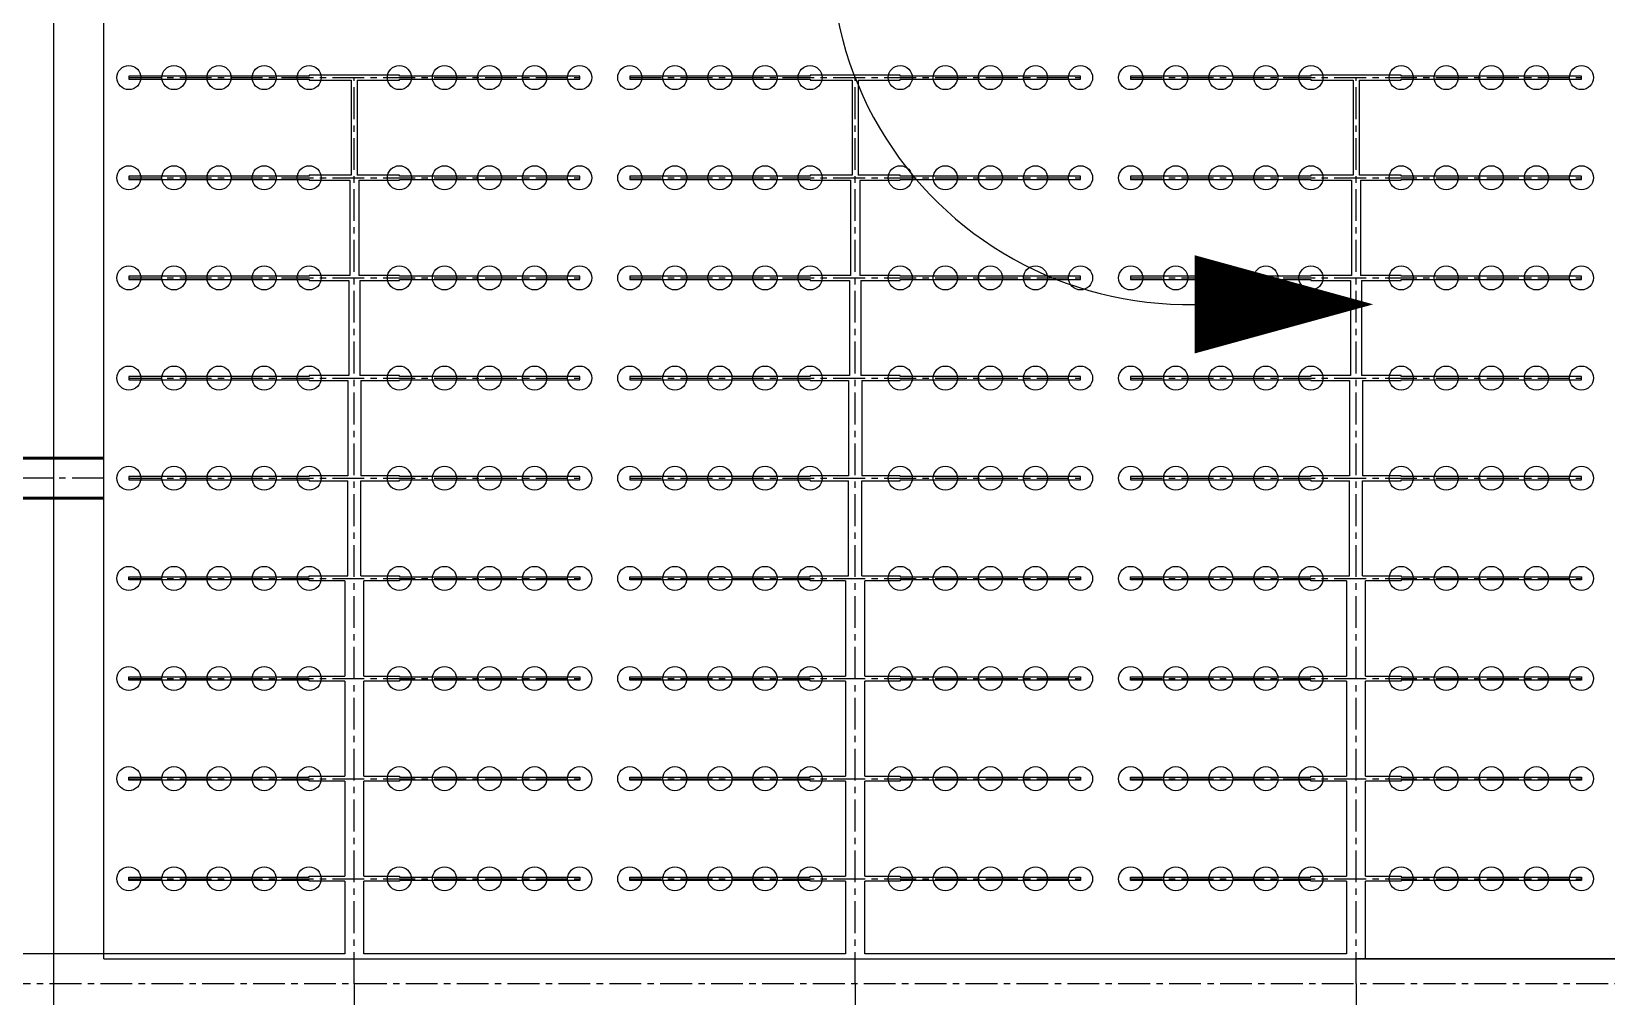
# Model space of a CAD drawing. Header units: millimetres. Extents: x -299291 to 688124, y -407813 to 623474.
# Drawn here: x 185737 to 201459, y 227556 to 237192 of the extents above; entities that cross this region are included whole.
import ezdxf

# ---------------------------------------------------------------- set-up
doc = ezdxf.new("R2010")
doc.units = ezdxf.units.MM
doc.linetypes.add('CENTER', pattern=[50.8, 31.75, -6.35, 6.35, -6.35])
doc.layers.add('轴线', color=6, linetype='CENTER')

msp = doc.modelspace()

# ---------------------------------------------------------------- linework, layer by layer
at = {"lineweight": -3}
for p, q in [((185959.037, 207229.406), (185959.037, 248983.906)), ((186459.037, 227931.406), (186459.037, 237532.406))]:
    msp.add_line(p, q, dxfattribs=at)
at = {"ltscale": 10}
for p, q in [((186709.037, 236747.406), (186709.037, 236715.406)), ((188509.037, 236747.406), (186709.037, 236747.406)), ((186709.037, 236715.406), (188509.037, 236715.406)), ((189409.037, 236756.406), (188509.037, 236756.406)), ((188509.037, 236756.406), (188509.037, 236747.406)), ((188509.037, 236715.406), (188509.037, 236706.406)), ((188509.037, 236706.406), (188929.037, 236706.406)), ((188929.037, 236706.406), (188929.037, 235756.406)), ((188989.037, 236706.406), (189409.037, 236706.406)), ((188989.037, 236706.406), (188989.037, 235756.406)), ((189409.037, 236747.406), (189409.037, 236756.406)), ((191209.037, 236747.406), (189409.037, 236747.406)), ((189409.037, 236706.406), (189409.037, 236715.406)), ((189409.037, 236715.406), (191209.037, 236715.406)), ((191209.037, 236715.406), (191209.037, 236747.406)), ((191709.037, 236747.406), (191709.037, 236715.406)), ((193509.037, 236747.406), (191709.037, 236747.406)), ((191709.037, 236715.406), (193509.037, 236715.406)), ((194409.037, 236756.406), (193509.037, 236756.406)), ((193509.037, 236756.406), (193509.037, 236747.406)), ((193509.037, 236715.406), (193509.037, 236706.406)), ((193509.037, 236706.406), (193929.037, 236706.406)), ((193929.037, 236706.406), (193929.037, 235756.406)), ((193989.037, 236706.406), (194409.037, 236706.406)), ((193989.037, 236706.406), (193989.037, 235756.406)), ((194409.037, 236747.406), (194409.037, 236756.406)), ((196209.037, 236747.406), (194409.037, 236747.406)), ((194409.037, 236706.406), (194409.037, 236715.406)), ((194409.037, 236715.406), (196209.037, 236715.406)), ((196209.037, 236715.406), (196209.037, 236747.406)), ((196709.037, 236747.406), (196709.037, 236715.406)), ((198509.037, 236747.406), (196709.037, 236747.406)), ((196709.037, 236715.406), (198509.037, 236715.406)), ((199409.037, 236756.406), (198509.037, 236756.406)), ((198509.037, 236756.406), (198509.037, 236747.406)), ((198509.037, 236715.406), (198509.037, 236706.406)), ((198509.037, 236706.406), (198929.037, 236706.406)), ((198929.037, 236706.406), (198929.037, 235756.406)), ((198989.037, 236706.406), (199409.037, 236706.406)), ((198989.037, 236706.406), (198989.037, 235756.406)), ((199409.037, 236747.406), (199409.037, 236756.406)), ((201209.037, 236747.406), (199409.037, 236747.406)), ((199409.037, 236706.406), (199409.037, 236715.406)), ((199409.037, 236715.406), (201209.037, 236715.406)), ((201209.037, 236715.406), (201209.037, 236747.406)), ((186709.037, 235747.406), (186709.037, 235715.406)), ((188509.037, 235747.406), (186709.037, 235747.406)), ((186709.037, 235715.406), (188509.037, 235715.406)), ((188929.037, 235756.406), (188509.037, 235756.406)), ((188509.037, 235756.406), (188509.037, 235747.406)), ((188509.037, 235715.406), (188509.037, 235706.406)), ((188509.037, 235706.406), (188914.037, 235706.406)), ((188914.037, 235706.406), (188914.037, 234756.406)), ((189409.037, 235756.406), (188989.037, 235756.406)), ((189004.037, 235706.406), (189409.037, 235706.406)), ((189004.037, 235706.406), (189004.037, 234756.406)), ((189409.037, 235747.406), (189409.037, 235756.406)), ((191209.037, 235747.406), (189409.037, 235747.406)), ((189409.037, 235706.406), (189409.037, 235715.406)), ((189409.037, 235715.406), (191209.037, 235715.406)), ((191209.037, 235715.406), (191209.037, 235747.406)), ((191709.037, 235747.406), (191709.037, 235715.406)), ((193509.037, 235747.406), (191709.037, 235747.406)), ((191709.037, 235715.406), (193509.037, 235715.406)), ((193929.037, 235756.406), (193509.037, 235756.406)), ((193509.037, 235756.406), (193509.037, 235747.406)), ((193509.037, 235715.406), (193509.037, 235706.406)), ((193509.037, 235706.406), (193914.037, 235706.406)), ((193914.037, 235706.406), (193914.037, 234756.406)), ((194409.037, 235756.406), (193989.037, 235756.406)), ((194004.037, 235706.406), (194409.037, 235706.406)), ((194004.037, 235706.406), (194004.037, 234756.406)), ((194409.037, 235747.406), (194409.037, 235756.406)), ((196209.037, 235747.406), (194409.037, 235747.406)), ((194409.037, 235706.406), (194409.037, 235715.406)), ((194409.037, 235715.406), (196209.037, 235715.406)), ((196209.037, 235715.406), (196209.037, 235747.406)), ((196709.037, 235747.406), (196709.037, 235715.406)), ((198509.037, 235747.406), (196709.037, 235747.406)), ((196709.037, 235715.406), (198509.037, 235715.406)), ((198929.037, 235756.406), (198509.037, 235756.406)), ((198509.037, 235756.406), (198509.037, 235747.406)), ((198509.037, 235715.406), (198509.037, 235706.406)), ((198509.037, 235706.406), (198914.037, 235706.406)), ((198914.037, 235706.406), (198914.037, 234756.406)), ((199409.037, 235756.406), (198989.037, 235756.406)), ((199004.037, 235706.406), (199409.037, 235706.406)), ((199004.037, 235706.406), (199004.037, 234756.406)), ((199409.037, 235747.406), (199409.037, 235756.406)), ((201209.037, 235747.406), (199409.037, 235747.406)), ((199409.037, 235706.406), (199409.037, 235715.406)), ((199409.037, 235715.406), (201209.037, 235715.406)), ((201209.037, 235715.406), (201209.037, 235747.406)), ((186709.037, 234747.406), (186709.037, 234715.406)), ((188509.037, 234747.406), (186709.037, 234747.406)), ((188914.037, 234756.406), (188509.037, 234756.406)), ((188509.037, 234756.406), (188509.037, 234747.406)), ((189409.037, 234756.406), (189004.037, 234756.406)), ((189409.037, 234747.406), (189409.037, 234756.406)), ((191209.037, 234747.406), (189409.037, 234747.406)), ((191209.037, 234715.406), (191209.037, 234747.406)), ((191709.037, 234747.406), (191709.037, 234715.406)), ((193509.037, 234747.406), (191709.037, 234747.406)), ((193914.037, 234756.406), (193509.037, 234756.406)), ((193509.037, 234756.406), (193509.037, 234747.406)), ((194409.037, 234756.406), (194004.037, 234756.406)), ((194409.037, 234747.406), (194409.037, 234756.406)), ((196209.037, 234747.406), (194409.037, 234747.406)), ((196209.037, 234715.406), (196209.037, 234747.406)), ((196709.037, 234747.406), (196709.037, 234715.406)), ((198509.037, 234747.406), (196709.037, 234747.406)), ((198914.037, 234756.406), (198509.037, 234756.406)), ((198509.037, 234756.406), (198509.037, 234747.406)), ((199409.037, 234756.406), (199004.037, 234756.406)), ((199409.037, 234747.406), (199409.037, 234756.406)), ((201209.037, 234747.406), (199409.037, 234747.406)), ((201209.037, 234715.406), (201209.037, 234747.406)), ((186709.037, 234715.406), (188509.037, 234715.406)), ((188509.037, 234715.406), (188509.037, 234706.406)), ((188509.037, 234706.406), (188904.037, 234706.406)), ((188904.037, 234706.406), (188904.037, 233756.406)), ((189014.037, 234706.406), (189409.037, 234706.406)), ((189014.037, 234706.406), (189014.037, 233756.406)), ((189409.037, 234706.406), (189409.037, 234715.406)), ((189409.037, 234715.406), (191209.037, 234715.406)), ((191709.037, 234715.406), (193509.037, 234715.406)), ((193509.037, 234715.406), (193509.037, 234706.406)), ((193509.037, 234706.406), (193904.037, 234706.406)), ((193904.037, 234706.406), (193904.037, 233756.406)), ((194014.037, 234706.406), (194409.037, 234706.406)), ((194014.037, 234706.406), (194014.037, 233756.406)), ((194409.037, 234706.406), (194409.037, 234715.406)), ((194409.037, 234715.406), (196209.037, 234715.406)), ((196709.037, 234715.406), (198509.037, 234715.406)), ((198509.037, 234715.406), (198509.037, 234706.406)), ((198509.037, 234706.406), (198904.037, 234706.406)), ((198904.037, 234706.406), (198904.037, 233756.406)), ((199014.037, 234706.406), (199409.037, 234706.406)), ((199014.037, 234706.406), (199014.037, 233756.406)), ((199409.037, 234706.406), (199409.037, 234715.406)), ((199409.037, 234715.406), (201209.037, 234715.406)), ((186709.037, 233747.406), (186709.037, 233715.406)), ((188509.037, 233747.406), (186709.037, 233747.406)), ((186709.037, 233715.406), (188509.037, 233715.406)), ((188904.037, 233756.406), (188509.037, 233756.406)), ((188509.037, 233756.406), (188509.037, 233747.406)), ((188509.037, 233715.406), (188509.037, 233706.406)), ((188509.037, 233706.406), (188894.037, 233706.406)), ((188894.037, 233706.406), (188894.037, 232756.406)), ((189409.037, 233756.406), (189014.037, 233756.406)), ((189024.037, 233706.406), (189409.037, 233706.406)), ((189024.037, 233706.406), (189024.037, 232756.406)), ((189409.037, 233747.406), (189409.037, 233756.406)), ((191209.037, 233747.406), (189409.037, 233747.406)), ((189409.037, 233706.406), (189409.037, 233715.406)), ((189409.037, 233715.406), (191209.037, 233715.406)), ((191209.037, 233715.406), (191209.037, 233747.406)), ((191709.037, 233747.406), (191709.037, 233715.406)), ((193509.037, 233747.406), (191709.037, 233747.406)), ((191709.037, 233715.406), (193509.037, 233715.406)), ((193904.037, 233756.406), (193509.037, 233756.406)), ((193509.037, 233756.406), (193509.037, 233747.406)), ((193509.037, 233715.406), (193509.037, 233706.406)), ((193509.037, 233706.406), (193894.037, 233706.406)), ((193894.037, 233706.406), (193894.037, 232756.406)), ((194409.037, 233756.406), (194014.037, 233756.406)), ((194024.037, 233706.406), (194409.037, 233706.406)), ((194024.037, 233706.406), (194024.037, 232756.406)), ((194409.037, 233747.406), (194409.037, 233756.406)), ((196209.037, 233747.406), (194409.037, 233747.406)), ((194409.037, 233706.406), (194409.037, 233715.406)), ((194409.037, 233715.406), (196209.037, 233715.406)), ((196209.037, 233715.406), (196209.037, 233747.406)), ((196709.037, 233747.406), (196709.037, 233715.406)), ((198509.037, 233747.406), (196709.037, 233747.406)), ((196709.037, 233715.406), (198509.037, 233715.406)), ((198904.037, 233756.406), (198509.037, 233756.406)), ((198509.037, 233756.406), (198509.037, 233747.406)), ((198509.037, 233715.406), (198509.037, 233706.406)), ((198509.037, 233706.406), (198894.037, 233706.406)), ((198894.037, 233706.406), (198894.037, 232756.406)), ((199409.037, 233756.406), (199014.037, 233756.406)), ((199024.037, 233706.406), (199409.037, 233706.406)), ((199024.037, 233706.406), (199024.037, 232756.406)), ((199409.037, 233747.406), (199409.037, 233756.406)), ((201209.037, 233747.406), (199409.037, 233747.406)), ((199409.037, 233706.406), (199409.037, 233715.406)), ((199409.037, 233715.406), (201209.037, 233715.406)), ((201209.037, 233715.406), (201209.037, 233747.406)), ((186709.037, 232747.406), (186709.037, 232715.406)), ((188509.037, 232747.406), (186709.037, 232747.406)), ((186709.037, 232715.406), (188509.037, 232715.406)), ((188894.037, 232756.406), (188509.037, 232756.406)), ((188509.037, 232756.406), (188509.037, 232747.406)), ((188509.037, 232715.406), (188509.037, 232706.406)), ((188509.037, 232706.406), (188894.037, 232706.406)), ((188894.037, 231756.406), (188894.037, 232706.406)), ((189409.037, 232756.406), (189024.037, 232756.406)), ((189024.037, 232706.406), (189409.037, 232706.406)), ((189024.037, 231756.406), (189024.037, 232706.406)), ((189409.037, 232747.406), (189409.037, 232756.406)), ((191209.037, 232747.406), (189409.037, 232747.406)), ((189409.037, 232706.406), (189409.037, 232715.406)), ((189409.037, 232715.406), (191209.037, 232715.406)), ((191209.037, 232715.406), (191209.037, 232747.406)), ((191709.037, 232747.406), (191709.037, 232715.406)), ((193509.037, 232747.406), (191709.037, 232747.406)), ((191709.037, 232715.406), (193509.037, 232715.406)), ((193894.037, 232756.406), (193509.037, 232756.406)), ((193509.037, 232756.406), (193509.037, 232747.406)), ((193509.037, 232715.406), (193509.037, 232706.406)), ((193509.037, 232706.406), (193894.037, 232706.406)), ((193894.037, 231756.406), (193894.037, 232706.406)), ((194409.037, 232756.406), (194024.037, 232756.406)), ((194024.037, 232706.406), (194409.037, 232706.406)), ((194024.037, 231756.406), (194024.037, 232706.406)), ((194409.037, 232747.406), (194409.037, 232756.406)), ((196209.037, 232747.406), (194409.037, 232747.406)), ((194409.037, 232706.406), (194409.037, 232715.406)), ((194409.037, 232715.406), (196209.037, 232715.406)), ((196209.037, 232715.406), (196209.037, 232747.406)), ((196709.037, 232747.406), (196709.037, 232715.406)), ((198509.037, 232747.406), (196709.037, 232747.406)), ((196709.037, 232715.406), (198509.037, 232715.406)), ((198894.037, 232756.406), (198509.037, 232756.406)), ((198509.037, 232756.406), (198509.037, 232747.406)), ((198509.037, 232715.406), (198509.037, 232706.406)), ((198509.037, 232706.406), (198894.037, 232706.406)), ((198894.037, 231756.406), (198894.037, 232706.406)), ((199409.037, 232756.406), (199024.037, 232756.406)), ((199024.037, 232706.406), (199409.037, 232706.406)), ((199024.037, 231756.406), (199024.037, 232706.406)), ((199409.037, 232747.406), (199409.037, 232756.406)), ((201209.037, 232747.406), (199409.037, 232747.406)), ((199409.037, 232706.406), (199409.037, 232715.406)), ((199409.037, 232715.406), (201209.037, 232715.406)), ((201209.037, 232715.406), (201209.037, 232747.406)), ((186709.037, 231715.406), (186709.037, 231747.406)), ((186709.037, 231747.406), (188509.037, 231747.406)), ((188509.037, 231747.406), (188509.037, 231756.406)), ((188509.037, 231756.406), (188894.037, 231756.406)), ((189024.037, 231756.406), (189409.037, 231756.406)), ((189409.037, 231756.406), (189409.037, 231747.406)), ((189409.037, 231747.406), (191209.037, 231747.406)), ((191209.037, 231747.406), (191209.037, 231715.406)), ((191709.037, 231715.406), (191709.037, 231747.406)), ((191709.037, 231747.406), (193509.037, 231747.406)), ((193509.037, 231747.406), (193509.037, 231756.406)), ((193509.037, 231756.406), (193894.037, 231756.406)), ((194024.037, 231756.406), (194409.037, 231756.406)), ((194409.037, 231756.406), (194409.037, 231747.406)), ((194409.037, 231747.406), (196209.037, 231747.406)), ((196209.037, 231747.406), (196209.037, 231715.406)), ((196709.037, 231715.406), (196709.037, 231747.406)), ((196709.037, 231747.406), (198509.037, 231747.406)), ((198509.037, 231747.406), (198509.037, 231756.406)), ((198509.037, 231756.406), (198894.037, 231756.406)), ((199024.037, 231756.406), (199409.037, 231756.406)), ((199409.037, 231756.406), (199409.037, 231747.406)), ((199409.037, 231747.406), (201209.037, 231747.406)), ((201209.037, 231747.406), (201209.037, 231715.406)), ((188509.037, 231715.406), (186709.037, 231715.406)), ((188509.037, 231706.406), (188509.037, 231715.406)), ((188864.037, 231706.406), (188509.037, 231706.406)), ((188864.037, 231706.406), (188864.037, 230756.406)), ((189409.037, 231706.406), (189054.037, 231706.406)), ((189054.037, 230756.406), (189054.037, 231706.406)), ((191209.037, 231715.406), (189409.037, 231715.406)), ((189409.037, 231715.406), (189409.037, 231706.406)), ((193509.037, 231715.406), (191709.037, 231715.406)), ((193509.037, 231706.406), (193509.037, 231715.406)), ((193864.037, 231706.406), (193509.037, 231706.406)), ((193864.037, 231706.406), (193864.037, 230756.406)), ((194409.037, 231706.406), (194054.037, 231706.406)), ((194054.037, 230756.406), (194054.037, 231706.406)), ((196209.037, 231715.406), (194409.037, 231715.406)), ((194409.037, 231715.406), (194409.037, 231706.406)), ((198509.037, 231715.406), (196709.037, 231715.406)), ((198509.037, 231706.406), (198509.037, 231715.406)), ((198864.037, 231706.406), (198509.037, 231706.406)), ((198864.037, 231706.406), (198864.037, 230756.406)), ((199409.037, 231706.406), (199054.037, 231706.406)), ((199054.037, 230756.406), (199054.037, 231706.406)), ((201209.037, 231715.406), (199409.037, 231715.406)), ((199409.037, 231715.406), (199409.037, 231706.406)), ((186709.037, 230715.406), (186709.037, 230747.406)), ((186709.037, 230747.406), (188509.037, 230747.406)), ((188509.037, 230715.406), (186709.037, 230715.406)), ((188509.037, 230747.406), (188509.037, 230756.406)), ((188509.037, 230756.406), (188864.037, 230756.406)), ((188509.037, 230706.406), (188509.037, 230715.406)), ((188864.037, 230706.406), (188509.037, 230706.406)), ((188864.037, 230706.406), (188864.037, 229756.406)), ((189054.037, 230756.406), (189409.037, 230756.406)), ((189409.037, 230706.406), (189054.037, 230706.406)), ((189054.037, 229756.406), (189054.037, 230706.406)), ((189409.037, 230756.406), (189409.037, 230747.406)), ((189409.037, 230747.406), (191209.037, 230747.406)), ((191209.037, 230715.406), (189409.037, 230715.406)), ((189409.037, 230715.406), (189409.037, 230706.406)), ((191209.037, 230747.406), (191209.037, 230715.406)), ((191709.037, 230715.406), (191709.037, 230747.406)), ((191709.037, 230747.406), (193509.037, 230747.406)), ((193509.037, 230715.406), (191709.037, 230715.406)), ((193509.037, 230747.406), (193509.037, 230756.406)), ((193509.037, 230756.406), (193864.037, 230756.406)), ((193509.037, 230706.406), (193509.037, 230715.406)), ((193864.037, 230706.406), (193509.037, 230706.406)), ((193864.037, 230706.406), (193864.037, 229756.406)), ((194054.037, 230756.406), (194409.037, 230756.406)), ((194409.037, 230706.406), (194054.037, 230706.406)), ((194054.037, 229756.406), (194054.037, 230706.406)), ((194409.037, 230756.406), (194409.037, 230747.406)), ((194409.037, 230747.406), (196209.037, 230747.406)), ((196209.037, 230715.406), (194409.037, 230715.406)), ((194409.037, 230715.406), (194409.037, 230706.406)), ((196209.037, 230747.406), (196209.037, 230715.406)), ((196709.037, 230715.406), (196709.037, 230747.406)), ((196709.037, 230747.406), (198509.037, 230747.406)), ((198509.037, 230715.406), (196709.037, 230715.406)), ((198509.037, 230747.406), (198509.037, 230756.406)), ((198509.037, 230756.406), (198864.037, 230756.406)), ((198509.037, 230706.406), (198509.037, 230715.406)), ((198864.037, 230706.406), (198509.037, 230706.406)), ((198864.037, 230706.406), (198864.037, 229756.406)), ((199054.037, 230756.406), (199409.037, 230756.406)), ((199409.037, 230706.406), (199054.037, 230706.406)), ((199054.037, 229756.406), (199054.037, 230706.406)), ((199409.037, 230756.406), (199409.037, 230747.406)), ((199409.037, 230747.406), (201209.037, 230747.406)), ((201209.037, 230715.406), (199409.037, 230715.406)), ((199409.037, 230715.406), (199409.037, 230706.406)), ((201209.037, 230747.406), (201209.037, 230715.406)), ((186709.037, 229715.406), (186709.037, 229747.406)), ((186709.037, 229747.406), (188509.037, 229747.406)), ((188509.037, 229715.406), (186709.037, 229715.406)), ((188509.037, 229747.406), (188509.037, 229756.406)), ((188509.037, 229756.406), (188864.037, 229756.406)), ((188509.037, 229706.406), (188509.037, 229715.406)), ((188864.037, 229706.406), (188509.037, 229706.406)), ((188864.037, 229706.406), (188864.037, 228756.406)), ((189054.037, 229756.406), (189409.037, 229756.406)), ((189409.037, 229706.406), (189054.037, 229706.406)), ((189054.037, 228756.406), (189054.037, 229706.406)), ((189409.037, 229756.406), (189409.037, 229747.406)), ((189409.037, 229747.406), (191209.037, 229747.406)), ((191209.037, 229715.406), (189409.037, 229715.406)), ((189409.037, 229715.406), (189409.037, 229706.406)), ((191209.037, 229747.406), (191209.037, 229715.406)), ((191709.037, 229715.406), (191709.037, 229747.406)), ((191709.037, 229747.406), (193509.037, 229747.406)), ((193509.037, 229715.406), (191709.037, 229715.406)), ((193509.037, 229747.406), (193509.037, 229756.406)), ((193509.037, 229756.406), (193864.037, 229756.406)), ((193509.037, 229706.406), (193509.037, 229715.406)), ((193864.037, 229706.406), (193509.037, 229706.406)), ((193864.037, 229706.406), (193864.037, 228756.406)), ((194054.037, 229756.406), (194409.037, 229756.406)), ((194409.037, 229706.406), (194054.037, 229706.406)), ((194054.037, 228756.406), (194054.037, 229706.406)), ((194409.037, 229756.406), (194409.037, 229747.406)), ((194409.037, 229747.406), (196209.037, 229747.406)), ((196209.037, 229715.406), (194409.037, 229715.406)), ((194409.037, 229715.406), (194409.037, 229706.406)), ((196209.037, 229747.406), (196209.037, 229715.406)), ((196709.037, 229715.406), (196709.037, 229747.406)), ((196709.037, 229747.406), (198509.037, 229747.406)), ((198509.037, 229715.406), (196709.037, 229715.406)), ((198509.037, 229747.406), (198509.037, 229756.406)), ((198509.037, 229756.406), (198864.037, 229756.406)), ((198509.037, 229706.406), (198509.037, 229715.406)), ((198864.037, 229706.406), (198509.037, 229706.406)), ((198864.037, 229706.406), (198864.037, 228756.406)), ((199054.037, 229756.406), (199409.037, 229756.406)), ((199409.037, 229706.406), (199054.037, 229706.406)), ((199054.037, 228756.406), (199054.037, 229706.406)), ((199409.037, 229756.406), (199409.037, 229747.406)), ((199409.037, 229747.406), (201209.037, 229747.406)), ((201209.037, 229715.406), (199409.037, 229715.406)), ((199409.037, 229715.406), (199409.037, 229706.406)), ((201209.037, 229747.406), (201209.037, 229715.406)), ((188509.037, 228747.406), (188509.037, 228756.406)), ((188509.037, 228756.406), (188864.037, 228756.406)), ((189054.037, 228756.406), (189409.037, 228756.406)), ((189409.037, 228756.406), (189409.037, 228747.406)), ((193509.037, 228747.406), (193509.037, 228756.406)), ((193509.037, 228756.406), (193864.037, 228756.406)), ((194054.037, 228756.406), (194409.037, 228756.406)), ((194409.037, 228756.406), (194409.037, 228747.406)), ((198509.037, 228747.406), (198509.037, 228756.406)), ((198509.037, 228756.406), (198864.037, 228756.406)), ((199054.037, 228756.406), (199409.037, 228756.406)), ((199409.037, 228756.406), (199409.037, 228747.406)), ((186709.037, 228715.406), (186709.037, 228747.406)), ((186709.037, 228747.406), (188509.037, 228747.406)), ((188509.037, 228715.406), (186709.037, 228715.406)), ((188509.037, 228706.406), (188509.037, 228715.406)), ((188864.037, 228706.406), (188509.037, 228706.406)), ((188864.037, 228706.406), (188864.037, 227981.406)), ((189409.037, 228706.406), (189054.037, 228706.406)), ((189054.037, 227981.406), (189054.037, 228706.406)), ((189409.037, 228747.406), (191209.037, 228747.406)), ((191209.037, 228715.406), (189409.037, 228715.406)), ((189409.037, 228715.406), (189409.037, 228706.406)), ((191209.037, 228747.406), (191209.037, 228715.406)), ((191709.037, 228715.406), (191709.037, 228747.406)), ((191709.037, 228747.406), (193509.037, 228747.406)), ((193509.037, 228715.406), (191709.037, 228715.406)), ((193509.037, 228706.406), (193509.037, 228715.406)), ((193864.037, 228706.406), (193509.037, 228706.406)), ((193864.037, 228706.406), (193864.037, 227981.406)), ((194409.037, 228706.406), (194054.037, 228706.406)), ((194054.037, 227981.406), (194054.037, 228706.406)), ((194409.037, 228747.406), (196209.037, 228747.406)), ((196209.037, 228715.406), (194409.037, 228715.406)), ((194409.037, 228715.406), (194409.037, 228706.406)), ((196209.037, 228747.406), (196209.037, 228715.406)), ((196709.037, 228715.406), (196709.037, 228747.406)), ((196709.037, 228747.406), (198509.037, 228747.406)), ((198509.037, 228715.406), (196709.037, 228715.406)), ((198509.037, 228706.406), (198509.037, 228715.406)), ((198864.037, 228706.406), (198509.037, 228706.406)), ((198864.037, 228706.406), (198864.037, 227981.406)), ((199409.037, 228706.406), (199054.037, 228706.406)), ((199054.037, 227931.406), (199054.037, 228706.406)), ((199409.037, 228747.406), (201209.037, 228747.406)), ((201209.037, 228715.406), (199409.037, 228715.406)), ((199409.037, 228715.406), (199409.037, 228706.406)), ((201209.037, 228747.406), (201209.037, 228715.406)), ((188864.037, 227981.406), (183109.037, 227981.406)), ((193864.037, 227981.406), (189054.037, 227981.406)), ((198864.037, 227981.406), (194054.037, 227981.406)), ((213864.037, 227931.406), (198959.037, 227931.406))]:
    msp.add_line(p, q, dxfattribs=at)
at = {"lineweight": -3, "ltscale": 100}
msp.add_line((186459.037, 227931.406), (266459.037, 227931.406), dxfattribs=at)
at = {"color": 7, "lineweight": -3}
msp.add_lwpolyline([(197347.738, 234467.57, 981.097, 0, 0), (199130.927, 234467.57, 0, 0, 0)], format="xyseb", dxfattribs=at)
at = {"ltscale": 10}
for centre in [(186709.037, 236731.406), (187159.037, 236731.406), (187609.037, 236731.406), (188059.037, 236731.406), (188509.037, 236731.406), (189409.037, 236731.406), (189859.037, 236731.406), (190309.037, 236731.406), (190759.037, 236731.406), (191209.037, 236731.406), (191709.037, 236731.406), (192159.037, 236731.406), (192609.037, 236731.406), (193059.037, 236731.406), (193509.037, 236731.406), (194409.037, 236731.406), (194859.037, 236731.406), (195309.037, 236731.406), (195759.037, 236731.406), (196209.037, 236731.406), (196709.037, 236731.406), (197159.037, 236731.406), (197609.037, 236731.406), (198059.037, 236731.406), (198509.037, 236731.406), (199409.037, 236731.406), (199859.037, 236731.406), (200309.037, 236731.406), (200759.037, 236731.406), (201209.037, 236731.406), (186709.037, 235731.406), (187159.037, 235731.406), (187609.037, 235731.406), (188059.037, 235731.406), (188509.037, 235731.406), (189409.037, 235731.406), (189859.037, 235731.406), (190309.037, 235731.406), (190759.037, 235731.406), (191209.037, 235731.406), (191709.037, 235731.406), (192159.037, 235731.406), (192609.037, 235731.406), (193059.037, 235731.406), (193509.037, 235731.406), (194409.037, 235731.406), (194859.037, 235731.406), (195309.037, 235731.406), (195759.037, 235731.406), (196209.037, 235731.406), (196709.037, 235731.406), (197159.037, 235731.406), (197609.037, 235731.406), (198059.037, 235731.406), (198509.037, 235731.406), (199409.037, 235731.406), (199859.037, 235731.406), (200309.037, 235731.406), (200759.037, 235731.406), (201209.037, 235731.406), (186709.037, 234731.406), (187159.037, 234731.406), (187609.037, 234731.406), (188059.037, 234731.406), (188509.037, 234731.406), (189409.037, 234731.406), (189859.037, 234731.406), (190309.037, 234731.406), (190759.037, 234731.406), (191209.037, 234731.406), (191709.037, 234731.406), (192159.037, 234731.406), (192609.037, 234731.406), (193059.037, 234731.406), (193509.037, 234731.406), (194409.037, 234731.406), (194859.037, 234731.406), (195309.037, 234731.406), (195759.037, 234731.406), (196209.037, 234731.406), (196709.037, 234731.406), (197159.037, 234731.406), (197609.037, 234731.406), (198059.037, 234731.406), (198509.037, 234731.406), (199409.037, 234731.406), (199859.037, 234731.406), (200309.037, 234731.406), (200759.037, 234731.406), (201209.037, 234731.406), (186709.037, 233731.406), (187159.037, 233731.406), (187609.037, 233731.406), (188059.037, 233731.406), (188509.037, 233731.406), (189409.037, 233731.406), (189859.037, 233731.406), (190309.037, 233731.406), (190759.037, 233731.406), (191209.037, 233731.406), (191709.037, 233731.406), (192159.037, 233731.406), (192609.037, 233731.406), (193059.037, 233731.406), (193509.037, 233731.406), (194409.037, 233731.406), (194859.037, 233731.406), (195309.037, 233731.406), (195759.037, 233731.406), (196209.037, 233731.406), (196709.037, 233731.406), (197159.037, 233731.406), (197609.037, 233731.406), (198059.037, 233731.406), (198509.037, 233731.406), (199409.037, 233731.406), (199859.037, 233731.406), (200309.037, 233731.406), (200759.037, 233731.406), (201209.037, 233731.406), (186709.037, 232731.406), (187159.037, 232731.406), (187609.037, 232731.406), (188059.037, 232731.406), (188509.037, 232731.406), (189409.037, 232731.406), (189859.037, 232731.406), (190309.037, 232731.406), (190759.037, 232731.406), (191209.037, 232731.406), (191709.037, 232731.406), (192159.037, 232731.406), (192609.037, 232731.406), (193059.037, 232731.406), (193509.037, 232731.406), (194409.037, 232731.406), (194859.037, 232731.406), (195309.037, 232731.406), (195759.037, 232731.406), (196209.037, 232731.406), (196709.037, 232731.406), (197159.037, 232731.406), (197609.037, 232731.406), (198059.037, 232731.406), (198509.037, 232731.406), (199409.037, 232731.406), (199859.037, 232731.406), (200309.037, 232731.406), (200759.037, 232731.406), (201209.037, 232731.406), (186709.037, 231731.406), (187159.037, 231731.406), (187609.037, 231731.406), (188059.037, 231731.406), (188509.037, 231731.406), (189409.037, 231731.406), (189859.037, 231731.406), (190309.037, 231731.406), (190759.037, 231731.406), (191209.037, 231731.406), (191709.037, 231731.406), (192159.037, 231731.406), (192609.037, 231731.406), (193059.037, 231731.406), (193509.037, 231731.406), (194409.037, 231731.406), (194859.037, 231731.406), (195309.037, 231731.406), (195759.037, 231731.406), (196209.037, 231731.406), (196709.037, 231731.406), (197159.037, 231731.406), (197609.037, 231731.406), (198059.037, 231731.406), (198509.037, 231731.406), (199409.037, 231731.406), (199859.037, 231731.406), (200309.037, 231731.406), (200759.037, 231731.406), (201209.037, 231731.406), (186709.037, 230731.406), (187159.037, 230731.406), (187609.037, 230731.406), (188059.037, 230731.406), (188509.037, 230731.406), (189409.037, 230731.406), (189859.037, 230731.406), (190309.037, 230731.406), (190759.037, 230731.406), (191209.037, 230731.406), (191709.037, 230731.406), (192159.037, 230731.406), (192609.037, 230731.406), (193059.037, 230731.406), (193509.037, 230731.406), (194409.037, 230731.406), (194859.037, 230731.406), (195309.037, 230731.406), (195759.037, 230731.406), (196209.037, 230731.406), (196709.037, 230731.406), (197159.037, 230731.406), (197609.037, 230731.406), (198059.037, 230731.406), (198509.037, 230731.406), (199409.037, 230731.406), (199859.037, 230731.406), (200309.037, 230731.406), (200759.037, 230731.406), (201209.037, 230731.406), (186709.037, 229731.406), (187159.037, 229731.406), (187609.037, 229731.406), (188059.037, 229731.406), (188509.037, 229731.406), (189409.037, 229731.406), (189859.037, 229731.406), (190309.037, 229731.406), (190759.037, 229731.406), (191209.037, 229731.406), (191709.037, 229731.406), (192159.037, 229731.406), (192609.037, 229731.406), (193059.037, 229731.406), (193509.037, 229731.406), (194409.037, 229731.406), (194859.037, 229731.406), (195309.037, 229731.406), (195759.037, 229731.406), (196209.037, 229731.406), (196709.037, 229731.406), (197159.037, 229731.406), (197609.037, 229731.406), (198059.037, 229731.406), (198509.037, 229731.406), (199409.037, 229731.406), (199859.037, 229731.406), (200309.037, 229731.406), (200759.037, 229731.406), (201209.037, 229731.406), (186709.037, 228731.406), (187159.037, 228731.406), (187609.037, 228731.406), (188059.037, 228731.406), (188509.037, 228731.406), (189409.037, 228731.406), (189859.037, 228731.406), (190309.037, 228731.406), (190759.037, 228731.406), (191209.037, 228731.406), (191709.037, 228731.406), (192159.037, 228731.406), (192609.037, 228731.406), (193059.037, 228731.406), (193509.037, 228731.406), (194409.037, 228731.406), (194859.037, 228731.406), (195309.037, 228731.406), (195759.037, 228731.406), (196209.037, 228731.406), (196709.037, 228731.406), (197159.037, 228731.406), (197609.037, 228731.406), (198059.037, 228731.406), (198509.037, 228731.406), (199409.037, 228731.406), (199859.037, 228731.406), (200309.037, 228731.406), (200759.037, 228731.406), (201209.037, 228731.406)]:
    msp.add_circle(centre, 120, dxfattribs=at)
at = {"color": 7, "lineweight": -3}
msp.add_arc((197277.966, 238032.406), 3565.52, 88.8787302, 271.1212698, dxfattribs=at)
at = {"layer": 'Defpoints', "lineweight": 53}
for p, q in [((186459.037, 232931.906), (183385.332, 232931.906)), ((186459.037, 232531.906), (183385.332, 232531.906))]:
    msp.add_line(p, q, dxfattribs=at)
at = {"layer": '轴线', "ltscale": 10}
for p, q in [((186709.037, 236731.406), (191209.037, 236731.406)), ((188959.037, 227681.406), (188959.037, 236731.406)), ((191709.037, 236731.406), (196209.037, 236731.406)), ((193959.037, 227681.406), (193959.037, 236731.406)), ((196709.037, 236731.406), (201209.037, 236731.406)), ((198959.037, 227681.406), (198959.037, 236731.406)), ((186709.037, 235731.406), (191209.037, 235731.406)), ((186709.037, 235731.406), (191209.037, 235731.406)), ((191709.037, 235731.406), (196209.037, 235731.406)), ((191709.037, 235731.406), (196209.037, 235731.406)), ((196709.037, 235731.406), (201209.037, 235731.406)), ((196709.037, 235731.406), (201209.037, 235731.406)), ((186709.037, 234731.406), (191209.037, 234731.406)), ((186709.037, 234731.406), (191209.037, 234731.406)), ((191709.037, 234731.406), (196209.037, 234731.406)), ((191709.037, 234731.406), (196209.037, 234731.406)), ((196709.037, 234731.406), (201209.037, 234731.406)), ((196709.037, 234731.406), (201209.037, 234731.406)), ((186709.037, 233731.406), (191209.037, 233731.406)), ((186709.037, 233731.406), (191209.037, 233731.406)), ((191709.037, 233731.406), (196209.037, 233731.406)), ((191709.037, 233731.406), (196209.037, 233731.406)), ((196709.037, 233731.406), (201209.037, 233731.406)), ((196709.037, 233731.406), (201209.037, 233731.406)), ((186459.037, 232731.906), (183385.332, 232731.906)), ((186709.037, 232731.406), (191209.037, 232731.406)), ((186709.037, 232731.406), (191209.037, 232731.406)), ((191709.037, 232731.406), (196209.037, 232731.406)), ((191709.037, 232731.406), (196209.037, 232731.406)), ((196709.037, 232731.406), (201209.037, 232731.406)), ((196709.037, 232731.406), (201209.037, 232731.406)), ((186709.037, 231731.406), (191209.037, 231731.406)), ((186709.037, 231731.406), (191209.037, 231731.406)), ((191709.037, 231731.406), (196209.037, 231731.406)), ((191709.037, 231731.406), (196209.037, 231731.406)), ((196709.037, 231731.406), (201209.037, 231731.406)), ((196709.037, 231731.406), (201209.037, 231731.406)), ((186709.037, 230731.406), (191209.037, 230731.406)), ((186709.037, 230731.406), (191209.037, 230731.406)), ((191709.037, 230731.406), (196209.037, 230731.406)), ((191709.037, 230731.406), (196209.037, 230731.406)), ((196709.037, 230731.406), (201209.037, 230731.406)), ((196709.037, 230731.406), (201209.037, 230731.406)), ((186709.037, 229731.406), (191209.037, 229731.406)), ((186709.037, 229731.406), (191209.037, 229731.406)), ((191709.037, 229731.406), (196209.037, 229731.406)), ((191709.037, 229731.406), (196209.037, 229731.406)), ((196709.037, 229731.406), (201209.037, 229731.406)), ((196709.037, 229731.406), (201209.037, 229731.406)), ((186709.037, 228731.406), (191209.037, 228731.406)), ((191709.037, 228731.406), (196209.037, 228731.406)), ((196709.037, 228731.406), (201209.037, 228731.406)), ((263959.037, 227681.406), (182409.037, 227681.406)), ((188959.037, 227681.406), (188959.037, 218631.406)), ((193959.037, 227681.406), (193959.037, 218631.406)), ((198959.037, 227681.406), (198959.037, 218631.406))]:
    msp.add_line(p, q, dxfattribs=at)

doc.saveas('drawing.dxf')
